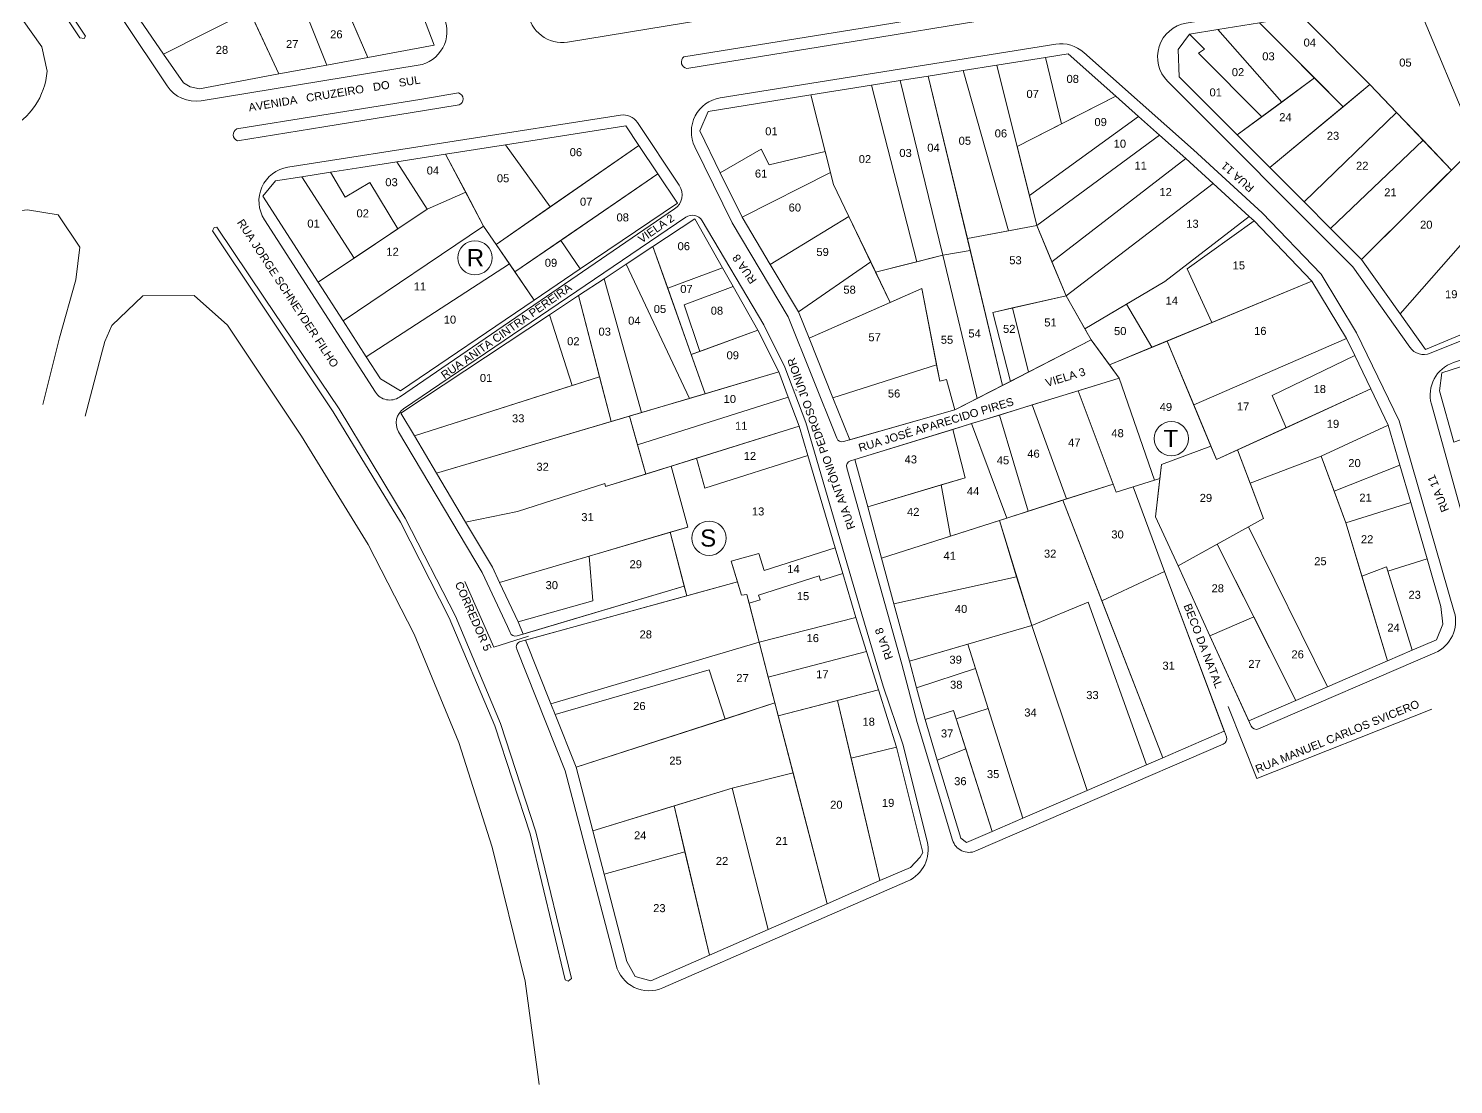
# Model space of a CAD drawing. Header units: inches. Extents: x 1 to 655, y 1 to 567.
# Drawn here: x 227.9 to 477.2, y 1.2 to 186 of the extents above; entities that cross this region are included whole.
import ezdxf
from ezdxf.enums import TextEntityAlignment as Align

# ---------------------------------------------------------------- set-up
doc = ezdxf.new("R2010")
doc.units = ezdxf.units.IN
doc.header["$MEASUREMENT"] = 0
for name, color, linetype, lineweight in [('URB - Lote', 253, 'Continuous', 5), ('URB - Lote - Número', 7, 'Continuous', 0), ('URB - Quadra - Contorno', 7, 'Continuous', 20), ('URB - Quadra - Letra', 7, 'Continuous', 15), ('URB - Rua - Nome', 7, 'Continuous', 0)]:
    doc.layers.add(name, color=color, linetype=linetype, lineweight=lineweight)
doc.styles.get("Standard").update_dxf_attribs({"font": 'arial.ttf'})

msp = doc.modelspace()

# ---------------------------------------------------------------- linework, layer by layer
at = {"layer": 'URB - Lote'}
for points in [[(273.29, 196.65), (279.45, 199.14), (287.31, 180.9), (280.14, 179.57), (273.29, 196.65)], [(266.6, 189.06), (251.56, 181.44), (247.47, 187.39), (263.6, 195.56), (266.6, 189.06)], [(280.14, 179.57), (271.72, 178), (264.7, 193.17), (273.29, 196.65), (280.14, 179.57)], [(282.53, 191.99), (287.31, 180.9), (298.91, 183.06), (294.87, 193.67), (282.53, 191.99)], [(470.43, 191.4), (485.04, 193.8), (485.92, 183.53), (492.05, 163.45), (483.05, 159.45), (481.24, 165.53), (470.43, 191.4)], [(450.63, 188.17), (470.43, 191.4), (481.24, 165.53), (476.86, 161.18), (462.59, 176.15), (450.63, 188.17)], [(251.56, 181.44), (266.6, 189.06), (271.72, 178), (257.84, 175.43), (256.23, 175.73), (255.04, 176.46), (251.56, 181.44)], [(435.99, 185.77), (443.28, 186.96), (452.89, 177.3), (447.16, 173.07), (435.99, 185.77)], [(443.28, 186.96), (450.63, 188.17), (462.59, 176.15), (457.9, 172.27), (443.28, 186.96)], [(433.67, 182.34), (432.6, 181.62), (443.65, 170.49), (439.38, 167.33), (429.23, 177.51), (429.05, 182.29), (431.04, 184.96), (433.67, 182.34)], [(435.99, 185.77), (431.04, 184.96), (433.67, 182.34), (432.6, 181.62), (443.65, 170.49), (447.16, 173.07), (435.99, 185.77)], [(391.44, 178.6), (397.33, 179.54), (404.35, 151.49), (399.39, 150.56), (391.44, 178.6)], [(397.33, 179.54), (405.84, 180.9), (408.65, 169.28), (400.89, 165.31), (397.33, 179.54)], [(405.84, 180.9), (409.81, 181.54), (418.12, 174.13), (408.65, 169.28), (405.84, 180.9)], [(387.9, 146.32), (380.44, 176.84), (385.34, 177.62), (392.66, 147.15), (387.9, 146.32)], [(385.34, 177.62), (391.44, 178.6), (399.39, 150.56), (392.17, 149.2), (385.34, 177.62)], [(445.07, 161.63), (439.38, 167.33), (452.89, 177.3), (457.9, 172.27), (445.07, 161.63)], [(364.78, 174.33), (375.42, 176.03), (383.33, 145.17), (376.11, 143.36), (368.76, 158.68), (364.78, 174.33)], [(375.42, 176.03), (380.44, 176.84), (387.9, 146.32), (383.33, 145.17), (375.42, 176.03)], [(451.07, 155.61), (445.07, 161.63), (462.59, 176.15), (467.24, 171.27), (451.07, 155.61)], [(345.36, 168.06), (346.85, 171.46), (364.78, 174.33), (367.3, 164.42), (357.5, 162.12), (356.08, 164.86), (348.95, 160.72), (345.36, 168.06)], [(418.12, 174.13), (422.12, 170.57), (403.04, 156.72), (400.89, 165.31), (418.12, 174.13)], [(422.12, 170.57), (425.78, 167.31), (404.35, 151.49), (403.04, 156.72), (422.12, 170.57)], [(455.67, 151), (451.07, 155.61), (467.24, 171.27), (471.87, 166.42), (455.67, 151)], [(311.36, 165.62), (332.46, 168.93), (334.72, 165.52), (319.22, 154.78), (311.36, 165.62)], [(425.78, 167.31), (430.37, 163.23), (406.96, 145.16), (404.35, 151.49), (425.78, 167.31)], [(300.89, 163.98), (311.36, 165.62), (319.22, 154.78), (309.73, 148.2), (307.56, 151.4), (300.89, 163.98)], [(334.72, 165.52), (338.05, 160.52), (312.99, 143.39), (309.73, 148.2), (334.72, 165.52)], [(352.77, 152.93), (348.95, 160.72), (356.08, 164.86), (357.5, 162.12), (367.3, 164.42), (368.24, 160.74), (352.77, 152.93)], [(461.11, 145.55), (455.67, 151), (471.87, 166.42), (476.86, 161.18), (461.11, 145.55)], [(467.85, 136.07), (480.55, 150.44), (485.17, 153.68), (483.05, 159.45), (481.24, 165.53), (461.11, 145.55), (467.85, 136.07)], [(286.05, 161.66), (292.36, 162.65), (297.68, 154.36), (292.56, 150.92), (287.64, 159.04), (283.36, 156.45), (280.75, 160.83), (286.05, 161.66)], [(292.36, 162.65), (300.89, 163.98), (304.42, 157.32), (297.68, 154.36), (292.36, 162.65)], [(430.37, 163.23), (435.17, 158.84), (409.43, 139.21), (406.96, 145.16), (430.37, 163.23)], [(278.63, 141.57), (268.95, 156.62), (271.16, 159.32), (275.73, 160.04), (284.9, 145.78), (278.63, 141.57)], [(275.73, 160.04), (280.75, 160.83), (283.36, 156.45), (287.64, 159.04), (292.56, 150.92), (284.9, 145.78), (275.73, 160.04)], [(338.05, 160.52), (341.44, 155.43), (324.46, 143.9), (321.05, 148.9), (338.05, 160.52)], [(357.7, 144.66), (352.77, 152.93), (368.24, 160.74), (368.76, 158.68), (371.46, 153.06), (357.7, 144.66)], [(282.97, 134.83), (278.63, 141.57), (297.68, 154.36), (304.42, 157.32), (307.56, 151.4), (282.97, 134.83)], [(337.16, 147.84), (344.51, 152.69), (349.35, 144.12), (339.76, 140.51), (337.16, 147.84)], [(362.63, 136.4), (357.7, 144.66), (371.46, 153.06), (375.26, 145.14), (362.63, 136.4)], [(441.48, 153.07), (442.32, 152.3), (430.62, 143.93), (434.93, 134.52), (424.44, 130.19), (420.02, 137.73), (426.72, 141.71), (441.48, 153.07)], [(442.32, 152.3), (452.43, 141.75), (434.93, 134.52), (430.62, 143.93), (442.32, 152.3)], [(287.03, 128.51), (282.97, 134.83), (307.56, 151.4), (309.73, 148.2), (312.06, 144.77), (287.03, 128.51)], [(399.7, 124.23), (398.33, 123.53), (392.17, 149.2), (404.35, 151.49), (409.43, 139.21), (396.63, 136.3), (399.7, 124.23)], [(487.5, 136.19), (480.55, 150.44), (467.85, 136.07), (472.3, 129.8), (487.5, 136.19)], [(316.37, 138.41), (324.46, 143.9), (321.05, 148.9), (312.99, 143.39), (316.37, 138.41)], [(332.47, 144.73), (337.16, 147.84), (346.29, 122.08), (343.54, 121.26), (332.47, 144.73)], [(398.33, 123.53), (393.88, 121.25), (387.9, 146.32), (392.66, 147.15), (398.33, 123.53)], [(293.01, 122.55), (289.51, 124.67), (287.03, 128.51), (312.06, 144.77), (316.37, 138.41), (293.01, 122.55)], [(328.62, 142.19), (332.47, 144.73), (343.54, 121.26), (335.2, 118.8), (328.62, 142.19)], [(364.49, 131.77), (362.63, 136.4), (375.26, 145.14), (378.67, 138.02), (364.49, 131.77)], [(393.88, 121.25), (389.95, 119.23), (388.54, 124.54), (387.33, 124.29), (384.2, 140.46), (378.67, 138.02), (376.11, 143.36), (387.9, 146.32), (393.88, 121.25)], [(324.15, 139.23), (328.62, 142.19), (335.2, 118.8), (329.89, 117.22), (324.15, 139.23)], [(349.35, 144.12), (351.21, 140.84), (342.66, 137.62), (345.38, 129.46), (343.87, 128.91), (339.76, 140.51), (349.35, 144.12)], [(345.38, 129.46), (342.66, 137.62), (351.21, 140.84), (355.53, 133.19), (345.38, 129.46)], [(368.66, 121.35), (364.49, 131.77), (384.2, 140.46), (386.78, 127.1), (368.66, 121.35)], [(452.43, 141.75), (458.48, 131.76), (431.76, 120.15), (427.12, 131.29), (452.43, 141.75)], [(319.06, 135.87), (324.15, 139.23), (327.85, 125.05), (323.06, 123.52), (319.06, 135.87)], [(399.7, 124.23), (396.63, 136.3), (400.09, 137.09), (402.89, 125.86), (399.7, 124.23)], [(413.84, 131.48), (402.89, 125.86), (400.09, 137.09), (409.43, 139.21), (413.84, 131.48)], [(412.74, 133.4), (413.84, 131.48), (417.01, 127.12), (424.44, 130.19), (420.02, 137.73), (412.74, 133.4)], [(295.44, 114.68), (293.07, 118.68), (319.06, 135.87), (323.06, 123.52), (295.44, 114.68)], [(346.29, 122.08), (343.87, 128.91), (355.53, 133.19), (359.2, 125.9), (346.29, 122.08)], [(425.83, 107.24), (424.92, 106.95), (418.72, 124.78), (417.01, 127.12), (427.12, 131.29), (434.78, 112.92), (426.11, 109.69), (425.83, 107.24)], [(458.48, 131.76), (459.93, 128.74), (445.48, 121.75), (447.94, 116.13), (435.77, 110.54), (431.76, 120.15), (458.48, 131.76)], [(459.93, 128.74), (462.74, 122.94), (447.94, 116.13), (445.48, 121.75), (459.93, 128.74)], [(475.19, 125.74), (483.32, 128.33), (487.23, 117.1), (477.26, 113.57), (474.75, 122.6), (475.19, 125.74)], [(299.31, 108.17), (295.44, 114.68), (327.85, 125.05), (329.89, 117.22), (299.31, 108.17)], [(333.05, 118.16), (359.2, 125.9), (360.85, 121.47), (334.49, 113.11), (333.05, 118.16)], [(389.95, 119.23), (371.6, 114), (368.66, 121.35), (386.78, 127.1), (387.33, 124.29), (388.54, 124.54), (389.95, 119.23)], [(424.92, 106.95), (418.21, 104.84), (411.55, 122.57), (418.72, 124.78), (424.92, 106.95)], [(403.53, 120.11), (411.55, 122.57), (417.67, 106.28), (409.53, 103.67), (403.53, 120.11)], [(462.74, 122.94), (465.8, 116.6), (454.04, 111.13), (441.62, 106.45), (439.44, 112.23), (462.74, 122.94)], [(360.85, 121.47), (362.74, 116.39), (335.95, 108.02), (334.49, 113.11), (360.85, 121.47)], [(402.82, 101.51), (397.78, 118.34), (403.53, 120.11), (409.53, 103.67), (402.82, 101.51)], [(335.95, 108.02), (328.88, 105.82), (328.73, 106.34), (313.48, 101.5), (304.41, 99.6), (299.31, 108.17), (333.05, 118.16), (335.95, 108.02)], [(392.89, 116.84), (397.78, 118.34), (402.82, 101.51), (399.09, 100.32), (392.89, 116.84)], [(362.74, 116.39), (364.26, 111.29), (346.25, 105.58), (344.82, 110.79), (362.74, 116.39)], [(372.51, 110.58), (374.74, 102.31), (391.79, 107.36), (389.61, 115.83), (372.51, 110.58)], [(389.61, 115.83), (392.89, 116.84), (399.09, 100.32), (389.2, 97.15), (387.59, 106.11), (391.79, 107.36), (389.61, 115.83)], [(465.8, 116.6), (467.84, 109.55), (456.3, 105.02), (454.04, 111.13), (465.8, 116.6)], [(429.02, 91.94), (425.07, 100.56), (426.11, 109.69), (434.78, 112.92), (435.77, 110.54), (439.44, 112.23), (443.95, 100.26), (429.02, 91.94)], [(340.19, 97.85), (343.09, 86.72), (351.96, 89.15), (350.86, 92.76), (355.7, 94.13), (356.61, 91.14), (369.07, 95.1), (364.26, 111.29), (346.25, 105.58), (344.82, 110.79), (340.38, 109.41), (343.3, 98.76), (340.19, 97.85)], [(465.66, 75.36), (455.17, 70.83), (441.33, 98.8), (443.95, 100.26), (441.62, 106.45), (454.04, 111.13), (458.36, 99.47), (465.66, 75.36)], [(310.34, 89.07), (309.1, 91.71), (304.41, 99.6), (313.48, 101.5), (328.73, 106.34), (328.88, 105.82), (340.38, 109.41), (343.3, 98.76), (310.34, 89.07)], [(467.84, 109.55), (469.73, 103.02), (458.36, 99.47), (456.3, 105.02), (467.84, 109.55)], [(377.18, 93.29), (374.74, 102.31), (387.59, 106.11), (389.2, 97.15), (377.18, 93.29)], [(408.85, 103.45), (417.67, 106.28), (418.21, 104.84), (421.15, 105.77), (426.68, 90.96), (415.68, 85.86), (408.85, 103.45)], [(426.35, 58.39), (423.51, 57.16), (413.29, 85.62), (403.42, 81.52), (397.77, 99.9), (408.85, 103.45), (426.35, 58.39)], [(469.73, 103.02), (472.57, 93.22), (465.74, 91.04), (465.51, 91.81), (461.18, 90.14), (458.36, 99.47), (469.73, 103.02)], [(379.32, 85.34), (377.18, 93.29), (397.77, 99.9), (400.79, 90.07), (379.32, 85.34)], [(314.45, 80.01), (342.64, 88.43), (340.19, 97.85), (326.03, 93.68), (326.68, 85.87), (313.59, 82.18), (314.45, 80.01)], [(455.17, 70.83), (449.63, 68.44), (435.87, 95.76), (441.33, 98.8), (455.17, 70.83)], [(369.07, 95.1), (356.61, 91.14), (355.7, 94.13), (350.86, 92.76), (352.66, 86.85), (353.62, 86.97), (354.02, 85.41), (355.9, 86.01), (355.65, 86.84), (366.24, 90.23), (366.49, 89.4), (370.39, 90.65), (369.07, 95.1)], [(434.6, 79.71), (429.02, 91.94), (435.87, 95.76), (442.29, 83.02), (434.6, 79.71)], [(313.59, 82.18), (310.34, 89.07), (326.03, 93.68), (326.68, 85.87), (313.59, 82.18)], [(474.98, 84.88), (475.35, 81.76), (474.2, 79.05), (469.95, 77.21), (465.74, 91.04), (472.57, 93.22), (474.98, 84.88)], [(370.39, 90.65), (372.68, 82.94), (355.77, 78.59), (354.02, 85.41), (355.9, 86.01), (355.65, 86.84), (366.24, 90.23), (366.49, 89.4), (370.39, 90.65)], [(382.04, 75.29), (379.32, 85.34), (400.79, 90.07), (403.42, 81.52), (382.04, 75.29)], [(415.68, 85.86), (426.68, 90.96), (437.11, 63.03), (426.35, 58.39), (415.68, 85.86)], [(469.95, 77.21), (465.66, 75.36), (461.18, 90.14), (465.51, 91.81), (469.95, 77.21)], [(319.3, 67.85), (314.87, 78.97), (351.96, 89.15), (352.66, 86.85), (353.62, 86.97), (355.77, 78.59), (319.3, 67.85)], [(423.51, 57.16), (413.1, 52.66), (403.42, 81.52), (413.29, 85.62), (423.51, 57.16)], [(372.68, 82.94), (355.77, 78.59), (357.35, 72.49), (374.55, 76.96), (372.68, 82.94)], [(449.63, 68.44), (441.38, 64.88), (434.6, 79.71), (442.29, 83.02), (449.63, 68.44)], [(413.1, 52.66), (401.87, 47.82), (392.24, 78.26), (403.42, 81.52), (413.1, 52.66)], [(320.05, 65.97), (319.3, 67.85), (355.77, 78.59), (358.52, 67.98), (349.81, 65.17), (346.98, 73.75), (320.05, 65.97)], [(383.3, 70.61), (382.04, 75.29), (392.24, 78.26), (393.6, 73.99), (383.3, 70.61)], [(374.55, 76.96), (357.35, 72.49), (359.1, 65.74), (376.64, 70.29), (374.55, 76.96)], [(349.81, 65.17), (323.74, 56.73), (320.05, 65.97), (346.98, 73.75), (349.81, 65.17)], [(384.79, 65.1), (383.3, 70.61), (393.6, 73.99), (395.8, 67.01), (390.21, 65.19), (389.74, 66.65), (384.79, 65.1)], [(376.64, 70.29), (369.45, 68.42), (371.83, 58.32), (379.79, 60.23), (376.64, 70.29)], [(326.64, 45.63), (323.74, 56.73), (358.52, 67.98), (361.69, 55.76), (351.05, 53.08), (326.64, 45.63)], [(376.88, 36.9), (367.62, 32.86), (359.1, 65.74), (369.45, 68.42), (376.88, 36.9)], [(386.91, 57.97), (384.79, 65.1), (389.74, 66.65), (391.9, 59.93), (386.91, 57.97)], [(401.87, 47.82), (396.53, 45.51), (390.21, 65.19), (395.8, 67.01), (401.87, 47.82)], [(379.79, 60.23), (371.83, 58.32), (376.88, 36.9), (382.2, 39.22), (383.94, 40.99), (384.37, 41.83), (379.79, 60.23)], [(396.53, 45.51), (392.01, 43.56), (391, 44.31), (386.91, 57.97), (391.9, 59.93), (396.53, 45.51)], [(367.62, 32.86), (361.69, 55.76), (351.05, 53.08), (357.32, 28.35), (367.62, 32.86)], [(347.04, 23.86), (340.88, 49.97), (351.05, 53.08), (357.32, 28.35), (347.04, 23.86)], [(342.78, 41.92), (328.63, 38.01), (326.64, 45.63), (340.88, 49.97), (342.78, 41.92)]]:
    msp.add_lwpolyline(points, dxfattribs=at)
msp.add_lwpolyline([(409.43, 139.21), (435.17, 158.84), (441.48, 153.07), (426.72, 141.71), (412.74, 133.4)], close=True, dxfattribs=at)
at = {"layer": 'URB - Lote', "color": 5}
msp.add_lwpolyline([(342.78, 41.92), (347.04, 23.86), (336.83, 19.4), (334.07, 20.14), (332.62, 22.77), (328.63, 38.01), (342.78, 41.92), (347.04, 23.86)], dxfattribs=at)
at = {"layer": 'URB - Quadra - Contorno'}
for q in [(311.76, 81.38), (312.18, 80.31)]:
    msp.add_line((312.18, 80.31), q, dxfattribs=at)
at = {"layer": 'URB - Quadra - Contorno', "flags": 128}
for points in [[(230.29, 182.74), (218.94, 198.71), (206.93, 216.77), (192.24, 238.73), (174.88, 264.85), (157.48, 290.92), (141.81, 314.39), (135.63, 323.64), (131.26, 330.27), (121.46, 344.89), (97.48, 380.79), (83.77, 401.35), (73.75, 416.29), (66.27, 427.42), (56.26, 442.53), (42.46, 463.1), (32.84, 477.94), (26.84, 487.51), (20.27, 498.93), (13.74, 512.6), (9.55, 523.29), (3.98, 541.94), (1.16, 553.63)], [(231.21, 178.47), (230.29, 182.74)], [(210.51, 151.62), (225.29, 153.93), (227.78, 154.24), (233.16, 153.37), (236.9, 147.73), (236.24, 142), (233.4, 131.84), (232.78, 129.5), (230.44, 120.21)], [(237.84, 118.17), (240.68, 128.82), (241.31, 131.21), (242.5, 134), (247.95, 139.18), (256.92, 139.27), (262.78, 134.04), (275.72, 114.66), (287.35, 95.7), (295.41, 80.01), (303.24, 61.08), (309.04, 42.77), (314.8, 19.31), (316.94, 3.84), (317.3, 1.24)]]:
    msp.add_lwpolyline(points, dxfattribs=at)
at = {"layer": 'URB - Quadra - Contorno'}
for points in [[(275.67, 246.9, 0.421671), (274.34, 247.42), (252.25, 237.41), (251.71, 238.41), (273.94, 248.49, 0.406796), (274.45, 249.79), (272.96, 253.32, 0.064651), (249.15, 295.33), (227.26, 322.05, -0.047369), (220.72, 332.86), (216.02, 342.25, 0.417638), (207.9, 344.89), (159.85, 320.1, 0.447635), (158.73, 315.77), (252.18, 175.91, 0.293963), (258.13, 173.33), (296.12, 179.53, 0.485884), (300.68, 187.79), (275.67, 246.9)], [(443.11, 63.45), (473.95, 76.76, 0.377773), (477.34, 83.94), (467.68, 117.32), (460.24, 132.71), (454.03, 142.97), (443.72, 153.74), (431.71, 164.71), (412.55, 181.77, 0.225214), (407.62, 183.21), (348.94, 173.82, 0.504054), (344.5, 165.26), (351.01, 151.98), (360.84, 135.51), (369.33, 114.29, 0.384287), (370.53, 113.7), (389.95, 119.23), (413.84, 131.48), (418.72, 124.78), (371.73, 110.34, 0.406983), (371.06, 109.11), (380.69, 74.77), (383.37, 64.55), (389.59, 43.98, 0.447982), (393.65, 42.09), (436.94, 60.78, 0.399594), (437.48, 62.05), (426.68, 90.96), (421.15, 105.77), (425.83, 107.24), (425.07, 100.56), (429.02, 91.94), (434.6, 79.71), (441.8, 63.95, 0.4081), (443.11, 63.45, -0.4081)], [(311.76, 81.38), (312.19, 80.29, 0.388288), (313.41, 79.7), (342.64, 88.43), (343.11, 86.72), (314.01, 78.74, 0.447305), (313.34, 77.4), (321.83, 56.11), (330.72, 22.12, 0.460686), (338.93, 18.14), (381.72, 36.83, 0.365923), (385.14, 43.78), (380.9, 60.77), (377.47, 70.89), (373.69, 83.53), (363.89, 117.02), (360.27, 126.7), (356.58, 134.13), (345.77, 152.33, 0.432154), (342.93, 152.96), (293.57, 119.44, 0.396652), (292.68, 115.43), (307.33, 90.78), (311.76, 81.38)]]:
    msp.add_lwpolyline(points, format="xyb", dxfattribs=at)
for points in [[(451.32, 261.17), (417.5, 310.66, 0.405157), (413.41, 311.49), (362.69, 279.1, -0.068772), (335.43, 266.72), (312.46, 260.53, 0.370185), (308.06, 254.07), (315.32, 188.84, 0.429498), (322.25, 183.59), (471.64, 208.11, 0.508522), (476.01, 216.77), (464.35, 239.5, 0.028071)], [(531.59, 152.57, 0.267647), (533.4, 154.96), (535.59, 172.19), (532.82, 197.24, 0.429536), (525.89, 202.5), (430.46, 186.89, 0.610641), (427.18, 176.73), (459.58, 144.25), (469.57, 130.19, 0.346487), (473.14, 129.14)], [(340.97, 154.39, 0.410598), (341.78, 158.53), (334.47, 169.5, 0.292677), (331.51, 170.8), (273.33, 161.69, 0.542153), (269.21, 152.51), (288.63, 122.34, 0.422396), (292.84, 121.49)], [(524.77, 143.56), (477.2, 127.53, 0.398289), (473.33, 120.24), (482.2, 88.22, 0.458374), (490.43, 84.35), (527.09, 100.66, 0.2973), (528.87, 103.41), (528.73, 140.73, 0.511736)]]:
    msp.add_lwpolyline(points, format="xyb", close=True, dxfattribs=at)
at = {"layer": 'URB - Quadra - Contorno', "flags": 128}
for points in [[(236.95, 184.3), (237.68, 184.2), (237.94, 184.63), (224.56, 204.77), (215.28, 218.73), (197.12, 245.96), (178.16, 274.35), (165.74, 293), (154.74, 309.4), (153.84, 308.78), (178.08, 272.42), (199.25, 240.82), (214.24, 218.34), (223.91, 203.78)], [(321.84, 19.55), (322.37, 19.3), (322.9, 19.79), (316.7, 45.42), (310.48, 64.36), (302.65, 83.17), (293.86, 100.32), (282.31, 119.42), (269.23, 138.78), (260.89, 151.19), (260.4, 151.15), (260.15, 150.59), (268.34, 138.29), (281.25, 118.9), (293.04, 99.63), (301.55, 82.85), (309.54, 63.96), (315.68, 45.07)]]:
    msp.add_lwpolyline(points, close=True, dxfattribs=at)
for points in [[(406.65, 191.38), (391.6, 188.91), (373.78, 186.03), (357.44, 183.42), (342.6, 180.99, 0.664372), (343.13, 178.96), (358.14, 181.42), (376.51, 184.4), (392.21, 186.95), (406.92, 189.3, 0.627049)], [(264.52, 166.32), (279.58, 168.75), (297.23, 171.59), (303.26, 172.59, 0.748488), (303.14, 174.68), (296.77, 173.61), (278.9, 170.76), (264.37, 168.39, 0.663896)]]:
    msp.add_lwpolyline(points, format="xyb", close=True, dxfattribs=at)
at = {"layer": 'URB - Quadra - Contorno', "lineweight": 5}
msp.add_lwpolyline([(437.78, 67.39), (442.79, 54.74), (473.39, 66.91)], dxfattribs=at)
at = {"layer": 'URB - Quadra - Contorno'}
msp.add_arc((218.74, 179.48), 12.51, 296.48, 355.3943, dxfattribs=at)
at = {"layer": 'URB - Quadra - Letra'}
for centre in [(306.04, 145.84), (427.85, 114.22), (346.99, 96.8)]:
    msp.add_circle(centre, 3, dxfattribs=at)
at = {"layer": 'URB - Rua - Nome', "lineweight": 5}
for p, q in [((309.34, 77.74), (304.25, 89.23)), ((315.38, 79.67), (309.34, 77.74))]:
    msp.add_line(p, q, dxfattribs=at)

# ---------------------------------------------------------------- texts
at = {"layer": 'URB - Lote - Número'}
for s, p in [('26', (280.71, 184.24)), ('28', (260.7, 181.52)), ('27', (272.99, 182.54)), ('04', (450.98, 182.8)), ('03', (443.75, 180.39)), ('05', (467.71, 179.3)), ('08', (409.51, 176.44)), ('02', (438.42, 177.62)), ('07', (402.5, 173.81)), ('01', (434.52, 174.08)), ('09', (414.39, 168.89)), ('24', (446.72, 169.74)), ('01', (356.81, 167.28)), ('05', (390.64, 165.62)), ('06', (396.95, 166.91)), ('23', (455.04, 166.49)), ('06', (322.61, 163.62)), ('03', (380.27, 163.49)), ('04', (385.16, 164.41)), ('10', (417.76, 165.11)), ('02', (373.17, 162.41)), ('11', (421.4, 161.28)), ('22', (460.15, 161.25)), ('03', (290.36, 158.37)), ('04', (297.6, 160.42)), ('05', (309.87, 159.06)), ('61', (355, 159.88)), ('12', (425.76, 156.65)), ('21', (465.08, 156.6)), ('07', (324.41, 154.96)), ('60', (360.9, 153.94)), ('01', (276.72, 151.13)), ('02', (285.32, 152.92)), ('08', (330.8, 152.21)), ('13', (430.45, 151.1)), ('20', (471.35, 150.94)), ('12', (290.54, 146.21)), ('06', (341.48, 147.18)), ('59', (365.76, 146.17)), ('09', (318.25, 144.28)), ('53', (399.5, 144.72)), ('15', (438.57, 143.82)), ('11', (295.33, 140.13)), ('07', (341.95, 139.7)), ('58', (370.48, 139.57)), ('19', (475.72, 138.78)), ('05', (337.31, 136.2)), ('08', (347.28, 135.9)), ('14', (426.85, 137.66)), ('10', (300.58, 134.34)), ('04', (332.83, 134.15)), ('51', (405.62, 133.84)), ('03', (327.65, 132.23)), ('57', (374.86, 131.25)), ('55', (387.52, 130.81)), ('54', (392.35, 131.91)), ('52', (398.41, 132.72)), ('50', (417.82, 132.33)), ('16', (442.32, 132.36)), ('02', (322.16, 130.55)), ('09', (350.05, 128.1)), ('01', (306.89, 124.13)), ('56', (378.26, 121.41)), ('18', (452.72, 122.19)), ('10', (349.53, 120.45)), ('49', (425.81, 119.06)), ('17', (439.31, 119.15)), ('33', (312.52, 117.06)), ('11', (351.53, 115.76)), ('19', (455.03, 116.11)), ('48', (417.35, 114.47)), ('46', (402.65, 110.89)), ('47', (409.79, 112.83)), ('32', (316.79, 108.59)), ('12', (353.05, 110.49)), ('43', (381.19, 109.88)), ('45', (397.31, 109.73)), ('20', (458.8, 109.24)), ('44', (392.09, 104.33)), ('13', (354.48, 100.78)), ('29', (432.81, 103.15)), ('21', (460.73, 103.19)), ('31', (324.64, 99.79)), ('42', (381.61, 100.71)), ('30', (417.35, 96.76)), ('22', (461.01, 95.92)), ('32', (405.56, 93.4)), ('29', (333.08, 91.55)), ('41', (388, 93.03)), ('25', (452.84, 92.08)), ('14', (360.65, 90.7)), ('30', (318.39, 87.89)), ('15', (362.33, 85.97)), ('28', (434.88, 87.34)), ('23', (469.32, 86.2)), ('40', (389.98, 83.73)), ('28', (334.83, 79.27)), ('16', (364.04, 78.62)), ('24', (465.63, 80.46)), ('39', (389.03, 74.85)), ('31', (426.29, 73.8)), ('27', (441.31, 74.11)), ('26', (448.85, 75.78)), ('27', (351.76, 71.64)), ('17', (365.71, 72.3)), ('38', (389.14, 70.47)), ('33', (412.96, 68.66)), ('26', (333.71, 66.75)), ('18', (373.82, 64)), ('34', (402.13, 65.61)), ('37', (387.54, 61.95)), ('25', (340.03, 57.19)), ('36', (389.86, 53.6)), ('35', (395.59, 54.84)), ('20', (368.17, 49.48)), ('19', (377.22, 49.81)), ('24', (333.86, 44.13)), ('21', (358.62, 43.15)), ('22', (348.17, 39.65)), ('23', (337.21, 31.39))]:
    msp.add_text(s, height=1.4, dxfattribs=at).set_placement(p)
at = {"layer": 'URB - Quadra - Letra'}
for s, p in [('R', (304.61, 144.37)), ('T', (426.49, 112.75)), ('S', (345.44, 95.33))]:
    msp.add_text(s, height=3, dxfattribs=at).set_placement(p)
at = {"layer": 'URB - Rua - Nome'}
for s, rotation, p in [('AVENIDA   CRUZEIRO   DO   SUL', 9.2716, (281.57, 173.9)), ('RUA 11', 138.7064, (439.89, 160.5)), ('RUA JORGE SCHNEYDER FILHO', 303.2819, (272.73, 139.26)), ('VIELA 2', 35.125, (338.13, 150.41)), ('RUA 8', 125.125, (353.75, 144.28)), ('RUA ANITA CINTRA PEREIRA', 35.125, (311.92, 132.44)), ('RUA ANTÔNIO PEDROSO JÚNIOR', 109.6151, (367.27, 113.57)), ('VIELA 3', 16.9186, (409.53, 124.29)), ('RUA JOSÉ APARECIDO PIRES', 16.9186, (386.89, 116)), ('RUA 11', 112.1575, (475.16, 104.89)), ('CORREDOR 5', 293.671, (305.11, 82.87)), ('BECO DA NATAL', 291.0669, (432.78, 77.72)), ('RUA 8', 109.6151, (378.23, 78.58)), ('RUA MANUEL CARLOS SVICERO ', 22.1413, (457.39, 61.58))]:
    msp.add_text(s, height=1.4, rotation=rotation, dxfattribs=at).set_placement(p, align=Align.CENTER)

doc.saveas('drawing.dxf')
